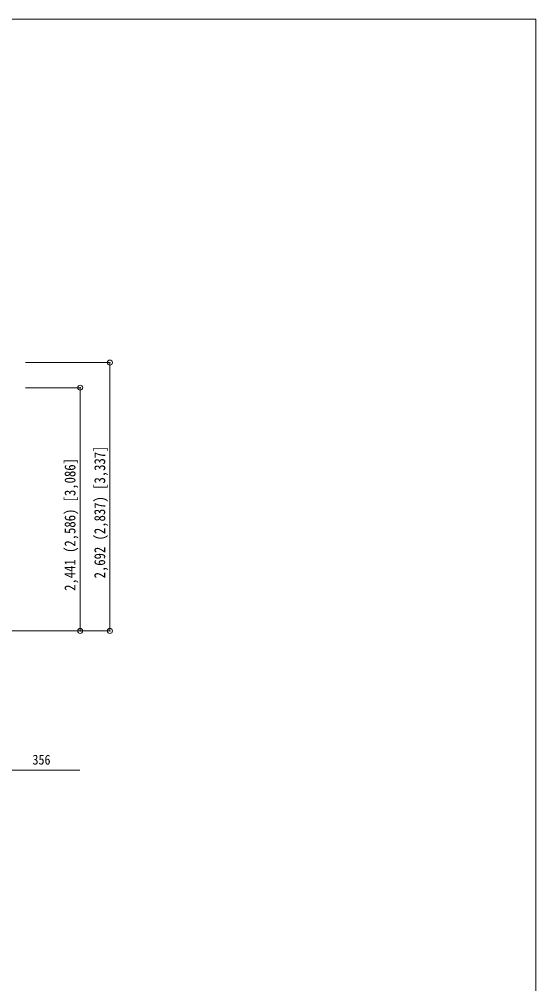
# Model space of a CAD drawing. Units: millimetres, scale not verified. Extents: x -13976 to 14131, y -9754 to 9646.
# Drawn here: x 8230 to 13424, y -54 to 9646 of the extents above; entities that cross this region are included whole.
import ezdxf
from ezdxf.enums import TextEntityAlignment as Align

# ---------------------------------------------------------------- set-up
doc = ezdxf.new("R2010")
doc.units = ezdxf.units.MM
doc.header["$LTSCALE"] = 50
doc.header["$PDMODE"] = 32
doc.header["$PDSIZE"] = 50
for name, color, linetype, lineweight in [('0-4_設備', 7, 'Continuous', 9), ('0-6_手摺', 5, 'Continuous', 5), ('F-0_ﾚｲﾔ240', 7, 'Continuous', 9)]:
    doc.layers.add(name, color=color, linetype=linetype, lineweight=lineweight)
doc.styles.add('ＭＳ ゴシック', font='')
doc.styles.get('ＭＳ ゴシック').set_extended_font_data('MS Gothic')

msp = doc.modelspace()

# ---------------------------------------------------------------- linework, layer by layer
at = {"layer": '0-4_設備'}
msp.add_line((8441.77, 3493.74), (7849.65, 3493.74), dxfattribs=at)
at = {"layer": '0-6_手摺', "color": 6, "lineweight": 9}
for p, q in [((9141.77, 6192.42), (8291.77, 6192.42)), ((9141.77, 6192.42), (9141.77, 3493.74)), ((8842.77, 5940.17), (8291.77, 5940.17)), ((8842.77, 5940.17), (8842.77, 3493.74)), ((8842.77, 3493.74), (8441.77, 3493.74)), ((9141.77, 3493.74), (8441.77, 3493.74)), ((8143.15, 2094.74), (8837.46, 2094.74))]:
    msp.add_line(p, q, dxfattribs=at)
at = {"layer": '0-6_手摺', "color": 6}
for p in [(9141.77, 6192.42), (8842.77, 5940.17), (8842.77, 3493.74), (9141.77, 3493.74)]:
    msp.add_point(p, dxfattribs=at)
at = {"layer": 'F-0_ﾚｲﾔ240', "color": 5, "lineweight": 5}
for p, q in [((-13975.76, 9645.57), (13424.24, 9645.57)), ((13424.24, 9645.57), (13424.24, -9754.43))]:
    msp.add_line(p, q, dxfattribs=at)

# ---------------------------------------------------------------- texts
at = {"layer": '0-6_手摺', "color": 7, "style": 'ＭＳ ゴシック', "width": 0.85}
for s, p in [('2,692 (2,837) [3,337]', (9126.77, 4022.33)), ('2,441 (2,586) [3,086]', (8827.77, 3896.6))]:
    msp.add_text(s, height=110, rotation=90, dxfattribs=at).set_placement(p, align=Align.BOTTOM_LEFT)
at = {"layer": '0-6_手摺', "color": 7, "style": 'ＭＳ ゴシック', "width": 0.9}
msp.add_text('356', height=98.97, dxfattribs=at).set_placement((8362.24, 2119.74), align=Align.BOTTOM_LEFT)

doc.saveas('drawing.dxf')
